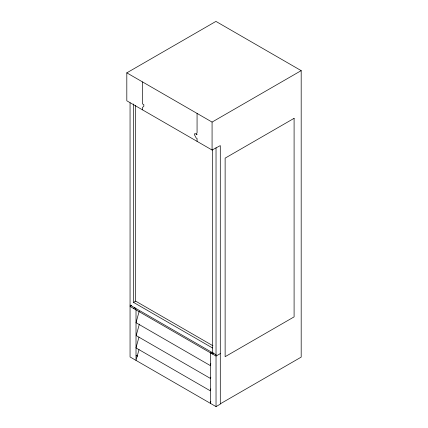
<?xml version="1.0" encoding="UTF-8"?>
<svg xmlns="http://www.w3.org/2000/svg" width="428" height="428" viewBox="0 0 428 428"><rect width="100%" height="100%" fill="white"/><g stroke="black" fill="none" stroke-linecap="round" stroke-linejoin="round"><path stroke-width="0.64" d="M139.207 311.231L136.013 322.691L210.292 365.571L210.822 363.666M139.378 324.114L136.184 335.573L210.464 378.459L210.822 377.186M138.998 337.087L135.981 347.905L210.26 390.791L210.795 388.881M139.025 349.58L136.013 360.397L136.013 309.872L135.483 308.048M210.292 403.283L210.822 401.373M130.053 102.773L130.053 356.963L216.033 406.6L220.292 404.144L220.292 145.6L212.074 150.025L126.811 100.794L126.811 72.851L215.926 21.4L301.189 70.631L301.189 357.118L220.292 403.829M126.811 72.851L212.074 122.082L301.189 70.631M133.552 103.999L133.552 302.387L135.681 301.157L212.935 345.76M131.653 305.512L130.053 306.432L216.033 356.069L220.292 353.614M133.552 308.454L134.874 307.689M212.534 354.052L213.609 353.432M213.524 353.068L210.399 352.816L210.399 403.347M133.552 302.387L212.534 347.985M130.053 305.094L216.033 354.732M136.179 355.261L137.329 355.93M136.179 355.577L137.329 356.246M216.033 147.74L216.033 406.6M212.534 149.597L212.534 352.715M212.074 122.082L212.074 150.025M197.067 113.415L197.067 132.905L196.308 133.771L197.067 134.708L194.895 133.45L194.366 134.595L196.174 137.987L197.067 138.506L197.067 141.358M142.492 81.909L142.492 103.902L143.845 104.683L143.845 106.256L142.492 107.428L142.492 109.852M135.681 105.438L135.681 301.157M294.095 118.326L225.128 158.141L225.128 356.695L294.095 316.88L294.095 118.326"/></g></svg>
